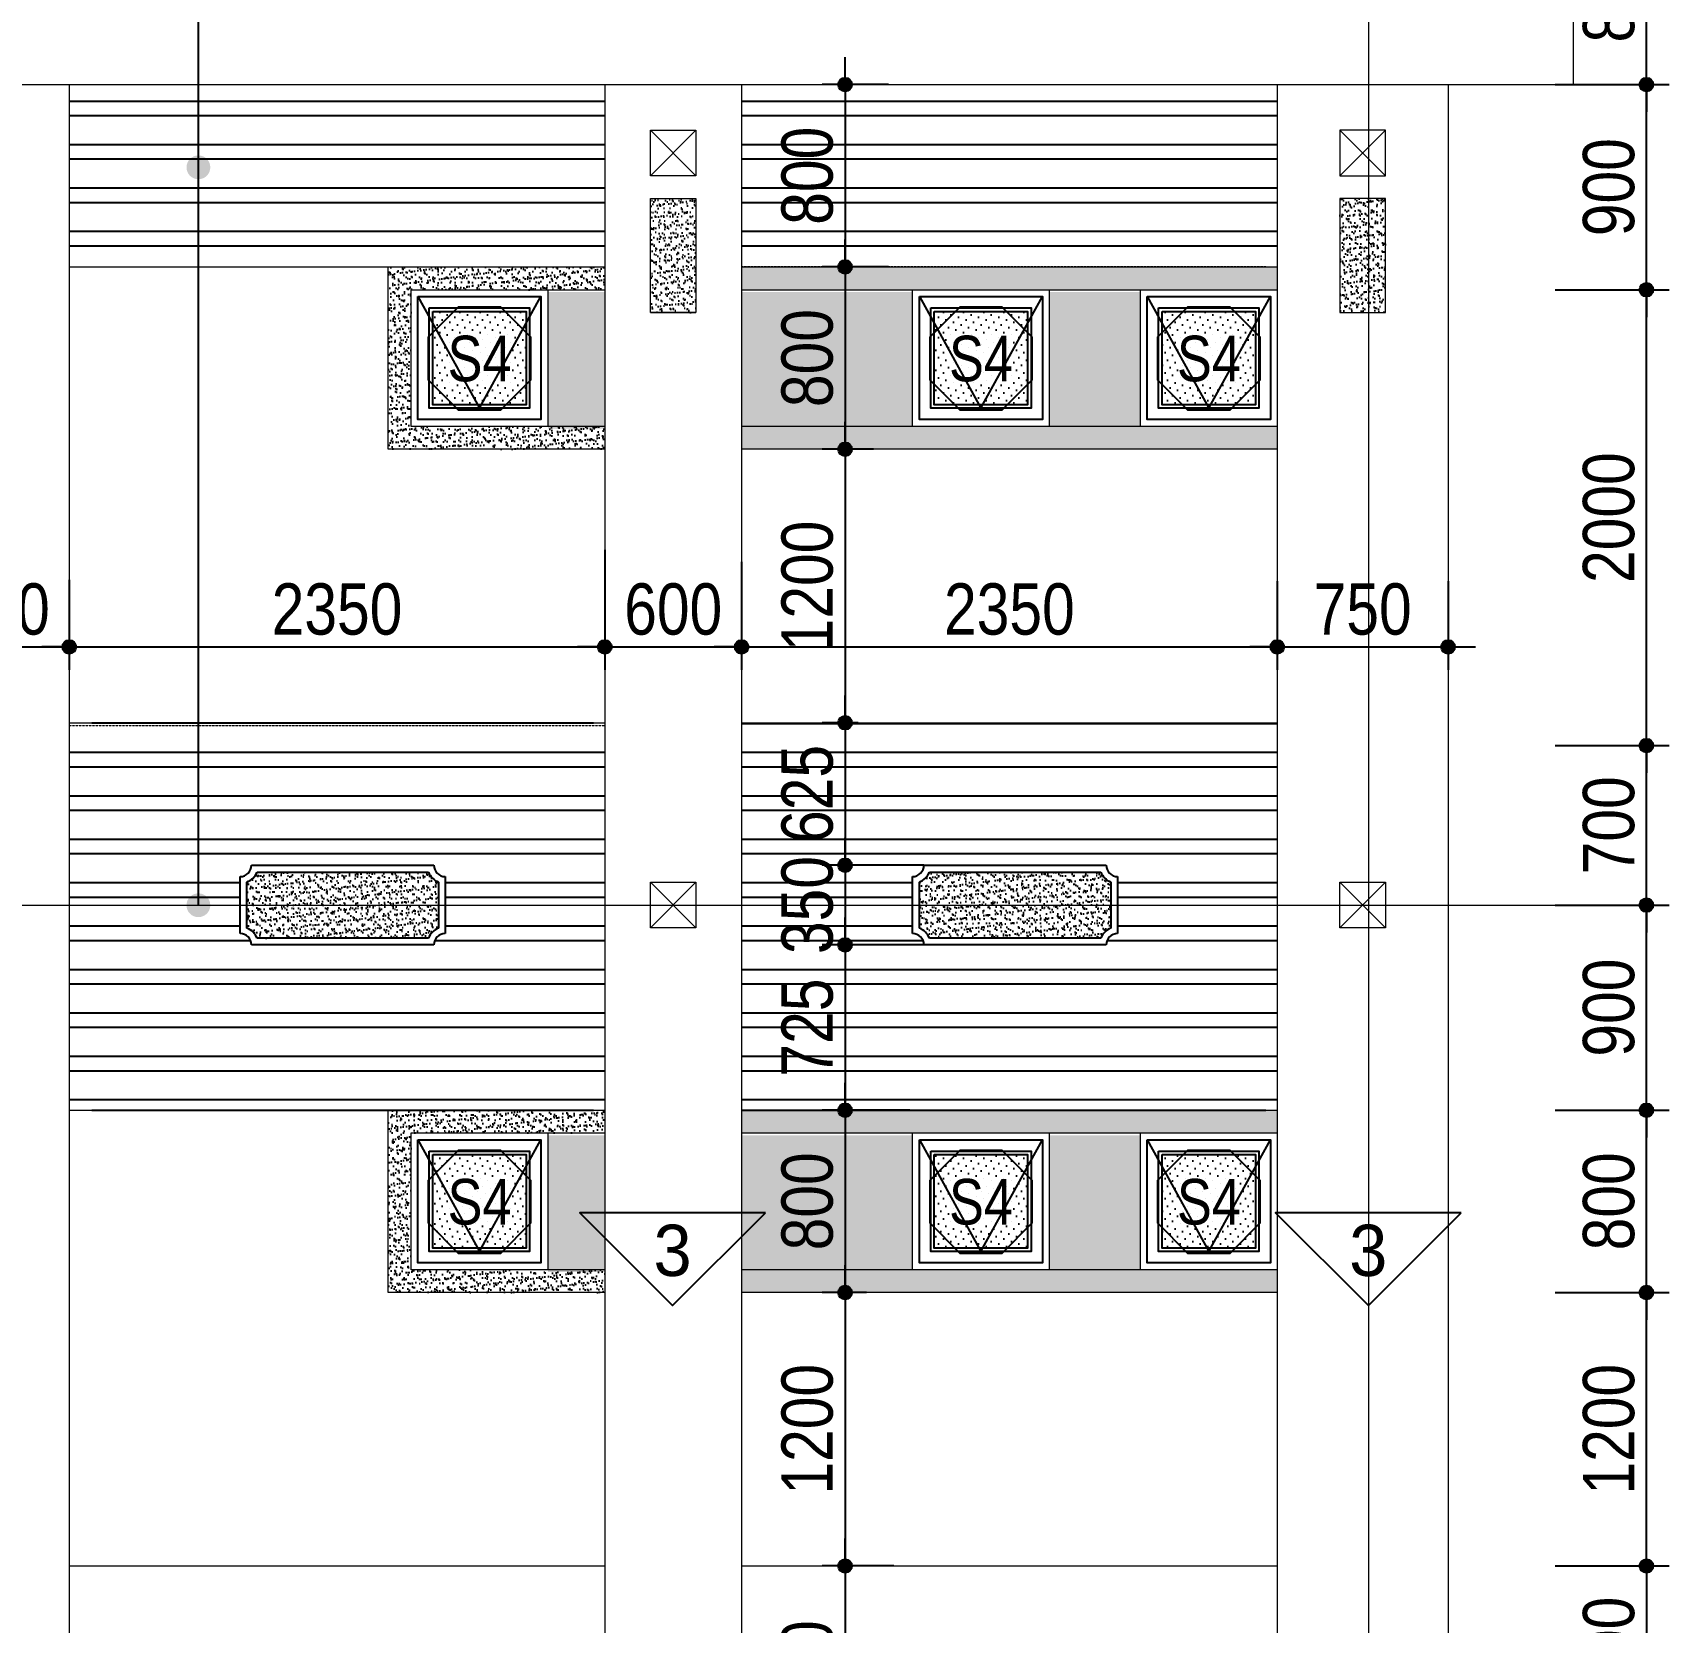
# Model space of a CAD drawing. Extents: x -79995 to 347433, y -157641 to 104789.
# Drawn here: x 14038 to 21219, y -58352 to -51377 of the extents above; entities that cross this region are included whole.
import ezdxf
from ezdxf.enums import TextEntityAlignment as Align

# ---------------------------------------------------------------- set-up
doc = ezdxf.new("R2010")
doc.units = 0
doc.linetypes.add('ACAD_ISO10W100', pattern=[18, 12, -3, 0, -3])
doc.linetypes.add('HIDDEN', pattern=[0.375, 0.25, -0.125])
doc.layers.get('DEFPOINTS').update_dxf_attribs({"linetype": 'CONTINUOUS'})
for name, color, linetype in [('DIM', 1, 'CONTINUOUS'), ('DOOR', 20, 'CONTINUOUS'), ('HACTH', 8, 'CONTINUOUS'), ('HATCH', 8, 'CONTINUOUS'), ('KINH 1', 142, 'CONTINUOUS'), ('netthay', 2, 'CONTINUOUS'), ('TAGS', 60, 'CONTINUOUS'), ('TEXT', 7, 'CONTINUOUS')]:
    doc.layers.add(name, color=color, linetype=linetype)
for name, color, linetype, lineweight in [('HIDDEN2', 250, 'HIDDEN', 5), ('NET-THAY', 2, 'CONTINUOUS', 13), ('TRUC', 24, 'CONTINUOUS', 0)]:
    doc.layers.add(name, color=color, linetype=linetype, lineweight=lineweight)
doc.styles.add('AVO', font='')
doc.styles.add('HEL-CONDENSE', font='')
doc.styles.add('VNI-HELVE-CONDENSEN', font='')
doc.styles.get('AVO').set_extended_font_data('VNI-Avo')
doc.styles.get('HEL-CONDENSE').set_extended_font_data('VNI-Helve-Condense')
doc.styles.get('VNI-HELVE-CONDENSEN').set_extended_font_data('VNI-Helve-Condense')
doc.dimstyles.new('D100', dxfattribs={"dimtxt": 225, "dimasz": 1.2, "dimexe": 100, "dimexo": 0, "dimgap": 50, "dimtad": 1, "dimdec": 0, "dimzin": 13, "dimdsep": 46, "dimtxsty": 'HEL-CONDENSE', "dimblk": 'D50', "dimcen": 0, "dimclrd": 1, "dimclre": 1, "dimclrt": 7, "dimadec": 0, "dimazin": 0, "dimtfac": 1, "dimtdec": 0, "dimtmove": 0, "dimatfit": 3, "dimldrblk": 'D50', "dimfxl": 1, "dimtolj": 1, "dimtzin": 13, "dimarcsym": 0})
pattern_1 = [(180, (-174108.84, -520561.22), (-1e-14, -190.5), []), (180, (-174172.34, -520497.72), (-1e-14, -190.5), [])]
pattern_2 = [(37.5, (-1310704.427, -309123.29), (-1.2000235, 36.7059928), [0, -28.956, 0, -32.385, 0, -30.95625]), (7.5, (-1310704.427, -309123.29), (33.7142462, 53.7618825), [0, -15.621, 0, -26.0985, 0, -10.00125]), (327.5, (-1310727.86, -309123.29), (59.3244278, 0.10778885), [0, -9.525, 0, -34.29, 0, -44.7675]), (317.5, (-1310727.86, -309123.29), (57.266734, 16.7196992), [0, -4.7625, 0, -22.479, 0, -25.7175])]

# ---------------------------------------------------------------- blocks, each defined once
blk = doc.blocks.new('KH-CUADI')
at = {"layer": 'TAGS'}
blk.add_lwpolyline([(-124.3, 300), (-300, 124.3), (-300, -124.3), (-124.3, -300), (124.3, -300), (300, -124.3), (300, 124.3), (124.3, 300)], close=True, dxfattribs=at)
at = {"layer": 'TAGS', "style": 'VNI-HELVE-CONDENSEN'}
blk.add_attdef('D', text='', height=300, dxfattribs=at).set_placement((0, 0), align=Align.MIDDLE)
blk = doc.blocks.new('A$C4A8B6C2C')
at = {"layer": 'KINH 1'}
h = blk.add_hatch(dxfattribs=at)
h.set_pattern_fill('DOTS', color=256, scale=500, angle=45, style=0)
h.set_pattern_definition([(45, (-1273474.515, 328548.945), (-11.04854346, 33.1456304), [0, -31.25])])
h.paths.add_polyline_path([(-65, 410), (-475, 410), (-475, 0), (-65, 0)])
at = {"layer": 'DOOR'}
for points in [[(-540, 475), (0, 475), (0, -65), (-540, -65)], [(-490, 425), (-50, 425), (-50, -15), (-490, -15)]]:
    blk.add_lwpolyline(points, close=True, dxfattribs=at)
at = {"layer": 'DOOR', "color": 8}
blk.add_lwpolyline([(-540, 475), (-270, -15), (0, 475)], dxfattribs=at)
blk.add_lwpolyline([(-475, 410), (-65, 410), (-65, 0), (-475, 0)], close=True, dxfattribs=at)
at = {"layer": 'NET-THAY'}
blk.add_lwpolyline([(-570, 505), (30, 505), (30, -95), (-570, -95), (-570, 505)], dxfattribs=at)
blk = doc.blocks.new('A$C748B6192')
at = {"layer": 'DOOR'}
blk.add_blockref('A$C4A8B6C2C', (2787.8, 495.3), dxfattribs=at)
at = {"layer": 'TAGS', "linetype": 'Continuous'}
ref = blk.add_blockref('KH-CUADI', (2518.2, 698.5), dxfattribs=dict(at, xscale=0.75, yscale=0.75, zscale=0.75, rotation=180))
ref.add_attrib('D', 'S4', dxfattribs={"color": 7, "height": 200, "style": 'VNI-HELVE-CONDENSEN'}).set_placement((2518.2, 698.5), align=Align.MIDDLE)
blk = doc.blocks.new('D50')
at = {"layer": 'DIM'}
blk.add_hatch(color=256, dxfattribs=at).paths.add_polyline_path([(25, 0, 1), (-25, 0, 1)])
blk.add_line((25, 0), (100, 0), dxfattribs=at)
blk.add_circle((0, 0), 25, dxfattribs=at)
blk = doc.blocks.new('*D841')
at = {"layer": 'DEFPOINTS', "color": 0, "linetype": 'Continuous', "transparency": 16777216}
for p in [(13598.5, -53720.7), (14198.5, -53777.6), (14198.5, -54072.1)]:
    blk.add_point(p, dxfattribs=at)
at = {"layer": 'DIM', "color": 1, "linetype": 'Continuous', "lineweight": -2, "transparency": 16777216}
for p, q in [((13598.5, -53720.7), (13598.5, -54172.1)), ((14198.5, -53777.6), (14198.5, -54172.1)), ((13599.7, -54072.1), (14197.3, -54072.1))]:
    blk.add_line(p, q, dxfattribs=at)
at = {"layer": 'DIM', "color": 1, "linetype": 'Continuous', "lineweight": -2, "transparency": 16777216, "xscale": 1.199999999999999, "yscale": 1.199999999999999, "zscale": 1.199999999999999, "rotation": 180}
blk.add_blockref('D50', (13598.5, -54072.1), dxfattribs=at)
at = {"layer": 'DIM', "color": 1, "linetype": 'Continuous', "lineweight": -2, "transparency": 16777216, "xscale": 1.199999999999999, "yscale": 1.199999999999999, "zscale": 1.199999999999999}
blk.add_blockref('D50', (14198.5, -54072.1), dxfattribs=at)
at = {"layer": 'DIM', "color": 7, "linetype": 'Continuous', "transparency": 16777216, "insert": (13898.5, -53907.2), "char_height": 225, "attachment_point": 5, "style": 'HEL-CONDENSE'}
blk.add_mtext('\\A1;600', dxfattribs=at)
blk = doc.blocks.new('*D842')
at = {"layer": 'DEFPOINTS', "color": 0, "linetype": 'Continuous', "transparency": 16777216}
for p in [(16548.5, -53646.7), (14198.5, -53777.6), (16548.5, -54072.1)]:
    blk.add_point(p, dxfattribs=at)
at = {"layer": 'DIM', "color": 1, "linetype": 'Continuous', "lineweight": -2, "transparency": 16777216}
for p, q in [((16548.5, -53646.7), (16548.5, -54172.1)), ((14198.5, -53777.6), (14198.5, -54172.1)), ((14199.7, -54072.1), (16547.3, -54072.1))]:
    blk.add_line(p, q, dxfattribs=at)
at = {"layer": 'DIM', "color": 1, "linetype": 'Continuous', "lineweight": -2, "transparency": 16777216, "xscale": 1.199999999999999, "yscale": 1.199999999999999, "zscale": 1.199999999999999, "rotation": 180}
blk.add_blockref('D50', (14198.5, -54072.1), dxfattribs=at)
at = {"layer": 'DIM', "color": 1, "linetype": 'Continuous', "lineweight": -2, "transparency": 16777216, "xscale": 1.199999999999999, "yscale": 1.199999999999999, "zscale": 1.199999999999999}
blk.add_blockref('D50', (16548.5, -54072.1), dxfattribs=at)
at = {"layer": 'DIM', "color": 7, "linetype": 'Continuous', "transparency": 16777216, "insert": (15373.5, -53907.2), "char_height": 225, "attachment_point": 5, "style": 'HEL-CONDENSE'}
blk.add_mtext('\\A1;2350', dxfattribs=at)
blk = doc.blocks.new('*D843')
at = {"layer": 'DEFPOINTS', "color": 0, "linetype": 'Continuous', "transparency": 16777216}
for p in [(16548.5, -53646.7), (17148.5, -53698.1), (17148.5, -54072.1)]:
    blk.add_point(p, dxfattribs=at)
at = {"layer": 'DIM', "color": 1, "linetype": 'Continuous', "lineweight": -2, "transparency": 16777216}
for p, q in [((16548.5, -53646.7), (16548.5, -54172.1)), ((17148.5, -53698.1), (17148.5, -54172.1)), ((16549.7, -54072.1), (17147.3, -54072.1))]:
    blk.add_line(p, q, dxfattribs=at)
at = {"layer": 'DIM', "color": 1, "linetype": 'Continuous', "lineweight": -2, "transparency": 16777216, "xscale": 1.199999999999999, "yscale": 1.199999999999999, "zscale": 1.199999999999999, "rotation": 180}
blk.add_blockref('D50', (16548.5, -54072.1), dxfattribs=at)
at = {"layer": 'DIM', "color": 1, "linetype": 'Continuous', "lineweight": -2, "transparency": 16777216, "xscale": 1.199999999999999, "yscale": 1.199999999999999, "zscale": 1.199999999999999}
blk.add_blockref('D50', (17148.5, -54072.1), dxfattribs=at)
at = {"layer": 'DIM', "color": 7, "linetype": 'Continuous', "transparency": 16777216, "insert": (16848.5, -53907.2), "char_height": 225, "attachment_point": 5, "style": 'HEL-CONDENSE'}
blk.add_mtext('\\A1;600', dxfattribs=at)
blk = doc.blocks.new('*D844')
at = {"layer": 'DEFPOINTS', "color": 0, "linetype": 'Continuous', "transparency": 16777216}
for p in [(17148.5, -53698.1), (19498.5, -53783.4), (19498.5, -54072.1)]:
    blk.add_point(p, dxfattribs=at)
at = {"layer": 'DIM', "color": 1, "linetype": 'Continuous', "lineweight": -2, "transparency": 16777216}
for p, q in [((17148.5, -53698.1), (17148.5, -54172.1)), ((19498.5, -53783.4), (19498.5, -54172.1)), ((17149.7, -54072.1), (19497.3, -54072.1))]:
    blk.add_line(p, q, dxfattribs=at)
at = {"layer": 'DIM', "color": 1, "linetype": 'Continuous', "lineweight": -2, "transparency": 16777216, "xscale": 1.199999999999999, "yscale": 1.199999999999999, "zscale": 1.199999999999999, "rotation": 180}
blk.add_blockref('D50', (17148.5, -54072.1), dxfattribs=at)
at = {"layer": 'DIM', "color": 1, "linetype": 'Continuous', "lineweight": -2, "transparency": 16777216, "xscale": 1.199999999999999, "yscale": 1.199999999999999, "zscale": 1.199999999999999}
blk.add_blockref('D50', (19498.5, -54072.1), dxfattribs=at)
at = {"layer": 'DIM', "color": 7, "linetype": 'Continuous', "transparency": 16777216, "insert": (18323.5, -53907.2), "char_height": 225, "attachment_point": 5, "style": 'HEL-CONDENSE'}
blk.add_mtext('\\A1;2350', dxfattribs=at)
blk = doc.blocks.new('*D845')
at = {"layer": 'DEFPOINTS', "color": 0, "linetype": 'Continuous', "transparency": 16777216}
for p in [(19498.5, -53783.4), (20248.5, -53783.4), (20248.5, -54072.1)]:
    blk.add_point(p, dxfattribs=at)
at = {"layer": 'DIM', "color": 1, "linetype": 'Continuous', "lineweight": -2, "transparency": 16777216}
for p, q in [((19498.5, -53783.4), (19498.5, -54172.1)), ((20248.5, -53783.4), (20248.5, -54172.1)), ((19499.7, -54072.1), (20247.3, -54072.1))]:
    blk.add_line(p, q, dxfattribs=at)
at = {"layer": 'DIM', "color": 1, "linetype": 'Continuous', "lineweight": -2, "transparency": 16777216, "xscale": 1.199999999999999, "yscale": 1.199999999999999, "zscale": 1.199999999999999, "rotation": 180}
blk.add_blockref('D50', (19498.5, -54072.1), dxfattribs=at)
at = {"layer": 'DIM', "color": 1, "linetype": 'Continuous', "lineweight": -2, "transparency": 16777216, "xscale": 1.199999999999999, "yscale": 1.199999999999999, "zscale": 1.199999999999999}
blk.add_blockref('D50', (20248.5, -54072.1), dxfattribs=at)
at = {"layer": 'DIM', "color": 7, "linetype": 'Continuous', "transparency": 16777216, "insert": (19873.5, -53907.2), "char_height": 225, "attachment_point": 5, "style": 'HEL-CONDENSE'}
blk.add_mtext('\\A1;750', dxfattribs=at)
blk = doc.blocks.new('*D853')
at = {"layer": 'DEFPOINTS', "color": 0, "linetype": 'Continuous', "transparency": 16777216}
for p in [(17792.8, -51604.8), (17602.4, -52404.8), (17792.8, -52404.8)]:
    blk.add_point(p, dxfattribs=at)
at = {"layer": 'DIM', "color": 1, "linetype": 'Continuous', "lineweight": -2, "transparency": 16777216}
for p, q in [((17792.8, -51604.8), (17502.4, -51604.8)), ((17602.4, -51606), (17602.4, -52403.6)), ((17792.8, -52404.8), (17502.4, -52404.8))]:
    blk.add_line(p, q, dxfattribs=at)
at = {"layer": 'DIM', "color": 1, "linetype": 'Continuous', "lineweight": -2, "transparency": 16777216, "xscale": 1.199999999999999, "yscale": 1.199999999999999, "zscale": 1.199999999999999}
for p, rotation in [((17602.4, -51604.8), 90), ((17602.4, -52404.8), 270)]:
    blk.add_blockref('D50', p, dxfattribs=dict(at, rotation=rotation))
at = {"layer": 'DIM', "color": 7, "linetype": 'Continuous', "transparency": 16777216, "insert": (17437.5, -52004.8), "char_height": 225, "attachment_point": 5, "rotation": 90, "style": 'HEL-CONDENSE'}
blk.add_mtext('\\A1;800', dxfattribs=at)
blk = doc.blocks.new('*D854')
at = {"layer": 'DEFPOINTS', "color": 0, "linetype": 'Continuous', "transparency": 16777216}
for p in [(17792.8, -52404.8), (17602.4, -53204.8), (17726.8, -53204.8)]:
    blk.add_point(p, dxfattribs=at)
at = {"layer": 'DIM', "color": 1, "linetype": 'Continuous', "lineweight": -2, "transparency": 16777216}
for p, q in [((17792.8, -52404.8), (17502.4, -52404.8)), ((17602.4, -52406), (17602.4, -53203.6)), ((17726.8, -53204.8), (17502.4, -53204.8))]:
    blk.add_line(p, q, dxfattribs=at)
at = {"layer": 'DIM', "color": 1, "linetype": 'Continuous', "lineweight": -2, "transparency": 16777216, "xscale": 1.199999999999999, "yscale": 1.199999999999999, "zscale": 1.199999999999999}
for p, rotation in [((17602.4, -52404.8), 90), ((17602.4, -53204.8), 270)]:
    blk.add_blockref('D50', p, dxfattribs=dict(at, rotation=rotation))
at = {"layer": 'DIM', "color": 7, "linetype": 'Continuous', "transparency": 16777216, "insert": (17437.5, -52804.8), "char_height": 225, "attachment_point": 5, "rotation": 90, "style": 'HEL-CONDENSE'}
blk.add_mtext('\\A1;800', dxfattribs=at)
blk = doc.blocks.new('*D855')
at = {"layer": 'DEFPOINTS', "color": 0, "linetype": 'Continuous', "transparency": 16777216}
for p in [(17726.8, -53204.8), (17602.4, -54404.8), (17660.5, -54404.8)]:
    blk.add_point(p, dxfattribs=at)
at = {"layer": 'DIM', "color": 1, "linetype": 'Continuous', "lineweight": -2, "transparency": 16777216}
for p, q in [((17726.8, -53204.8), (17502.4, -53204.8)), ((17602.4, -53206), (17602.4, -54403.6)), ((17660.5, -54404.8), (17502.4, -54404.8))]:
    blk.add_line(p, q, dxfattribs=at)
at = {"layer": 'DIM', "color": 1, "linetype": 'Continuous', "lineweight": -2, "transparency": 16777216, "xscale": 1.199999999999999, "yscale": 1.199999999999999, "zscale": 1.199999999999999}
for p, rotation in [((17602.4, -53204.8), 90), ((17602.4, -54404.8), 270)]:
    blk.add_blockref('D50', p, dxfattribs=dict(at, rotation=rotation))
at = {"layer": 'DIM', "color": 7, "linetype": 'Continuous', "transparency": 16777216, "insert": (17437.5, -53804.8), "char_height": 225, "attachment_point": 5, "rotation": 90, "style": 'HEL-CONDENSE'}
blk.add_mtext('\\A1;1200', dxfattribs=at)
blk = doc.blocks.new('*D856')
at = {"layer": 'DEFPOINTS', "color": 0, "linetype": 'Continuous', "transparency": 16777216}
for p in [(17660.5, -54404.8), (17602.4, -55029.8), (17948.5, -55029.8)]:
    blk.add_point(p, dxfattribs=at)
at = {"layer": 'DIM', "color": 1, "linetype": 'Continuous', "lineweight": -2, "transparency": 16777216}
for p, q in [((17660.5, -54404.8), (17502.4, -54404.8)), ((17602.4, -54406), (17602.4, -55028.6)), ((17948.5, -55029.8), (17502.4, -55029.8))]:
    blk.add_line(p, q, dxfattribs=at)
at = {"layer": 'DIM', "color": 1, "linetype": 'Continuous', "lineweight": -2, "transparency": 16777216, "xscale": 1.199999999999999, "yscale": 1.199999999999999, "zscale": 1.199999999999999}
for p, rotation in [((17602.4, -54404.8), 90), ((17602.4, -55029.8), 270)]:
    blk.add_blockref('D50', p, dxfattribs=dict(at, rotation=rotation))
at = {"layer": 'DIM', "color": 7, "linetype": 'Continuous', "transparency": 16777216, "insert": (17437.5, -54717.3), "char_height": 225, "attachment_point": 5, "rotation": 90, "style": 'HEL-CONDENSE'}
blk.add_mtext('\\A1;625', dxfattribs=at)
blk = doc.blocks.new('*D857')
at = {"layer": 'DEFPOINTS', "color": 0, "linetype": 'Continuous', "transparency": 16777216}
for p in [(17948.5, -55029.8), (17602.4, -55379.8), (17948.5, -55379.8)]:
    blk.add_point(p, dxfattribs=at)
at = {"layer": 'DIM', "color": 1, "linetype": 'Continuous', "lineweight": -2, "transparency": 16777216}
for p, q in [((17948.5, -55029.8), (17502.4, -55029.8)), ((17602.4, -55031), (17602.4, -55378.6)), ((17948.5, -55379.8), (17502.4, -55379.8))]:
    blk.add_line(p, q, dxfattribs=at)
at = {"layer": 'DIM', "color": 1, "linetype": 'Continuous', "lineweight": -2, "transparency": 16777216, "xscale": 1.199999999999999, "yscale": 1.199999999999999, "zscale": 1.199999999999999}
for p, rotation in [((17602.4, -55029.8), 90), ((17602.4, -55379.8), 270)]:
    blk.add_blockref('D50', p, dxfattribs=dict(at, rotation=rotation))
at = {"layer": 'DIM', "color": 7, "linetype": 'Continuous', "transparency": 16777216, "insert": (17437.5, -55204.8), "char_height": 225, "attachment_point": 5, "rotation": 90, "style": 'HEL-CONDENSE'}
blk.add_mtext('\\A1;350', dxfattribs=at)
blk = doc.blocks.new('*D858')
at = {"layer": 'DEFPOINTS', "color": 0, "linetype": 'Continuous', "transparency": 16777216}
for p in [(17948.5, -55379.8), (17602.4, -56104.8), (17887.2, -56104.8)]:
    blk.add_point(p, dxfattribs=at)
at = {"layer": 'DIM', "color": 1, "linetype": 'Continuous', "lineweight": -2, "transparency": 16777216}
for p, q in [((17948.5, -55379.8), (17502.4, -55379.8)), ((17602.4, -55381), (17602.4, -56103.6)), ((17887.2, -56104.8), (17502.4, -56104.8))]:
    blk.add_line(p, q, dxfattribs=at)
at = {"layer": 'DIM', "color": 1, "linetype": 'Continuous', "lineweight": -2, "transparency": 16777216, "xscale": 1.199999999999999, "yscale": 1.199999999999999, "zscale": 1.199999999999999}
for p, rotation in [((17602.4, -55379.8), 90), ((17602.4, -56104.8), 270)]:
    blk.add_blockref('D50', p, dxfattribs=dict(at, rotation=rotation))
at = {"layer": 'DIM', "color": 7, "linetype": 'Continuous', "transparency": 16777216, "insert": (17437.5, -55742.3), "char_height": 225, "attachment_point": 5, "rotation": 90, "style": 'HEL-CONDENSE'}
blk.add_mtext('\\A1;725', dxfattribs=at)
blk = doc.blocks.new('*D859')
at = {"layer": 'DEFPOINTS', "color": 0, "linetype": 'Continuous', "transparency": 16777216}
for p in [(17887.2, -56104.8), (17602.4, -56904.8), (17695.9, -56904.8)]:
    blk.add_point(p, dxfattribs=at)
at = {"layer": 'DIM', "color": 1, "linetype": 'Continuous', "lineweight": -2, "transparency": 16777216}
for p, q in [((17887.2, -56104.8), (17502.4, -56104.8)), ((17602.4, -56106), (17602.4, -56903.6)), ((17695.9, -56904.8), (17502.4, -56904.8))]:
    blk.add_line(p, q, dxfattribs=at)
at = {"layer": 'DIM', "color": 1, "linetype": 'Continuous', "lineweight": -2, "transparency": 16777216, "xscale": 1.199999999999999, "yscale": 1.199999999999999, "zscale": 1.199999999999999}
for p, rotation in [((17602.4, -56104.8), 90), ((17602.4, -56904.8), 270)]:
    blk.add_blockref('D50', p, dxfattribs=dict(at, rotation=rotation))
at = {"layer": 'DIM', "color": 7, "linetype": 'Continuous', "transparency": 16777216, "insert": (17437.5, -56504.8), "char_height": 225, "attachment_point": 5, "rotation": 90, "style": 'HEL-CONDENSE'}
blk.add_mtext('\\A1;800', dxfattribs=at)
blk = doc.blocks.new('*D860')
at = {"layer": 'DEFPOINTS', "color": 0, "linetype": 'Continuous', "transparency": 16777216}
for p in [(17695.9, -56904.8), (17602.4, -58104.8), (17815.9, -58104.8)]:
    blk.add_point(p, dxfattribs=at)
at = {"layer": 'DIM', "color": 1, "linetype": 'Continuous', "lineweight": -2, "transparency": 16777216}
for p, q in [((17695.9, -56904.8), (17502.4, -56904.8)), ((17602.4, -56906), (17602.4, -58103.6)), ((17815.9, -58104.8), (17502.4, -58104.8))]:
    blk.add_line(p, q, dxfattribs=at)
at = {"layer": 'DIM', "color": 1, "linetype": 'Continuous', "lineweight": -2, "transparency": 16777216, "xscale": 1.199999999999999, "yscale": 1.199999999999999, "zscale": 1.199999999999999}
for p, rotation in [((17602.4, -56904.8), 90), ((17602.4, -58104.8), 270)]:
    blk.add_blockref('D50', p, dxfattribs=dict(at, rotation=rotation))
at = {"layer": 'DIM', "color": 7, "linetype": 'Continuous', "transparency": 16777216, "insert": (17437.5, -57504.8), "char_height": 225, "attachment_point": 5, "rotation": 90, "style": 'HEL-CONDENSE'}
blk.add_mtext('\\A1;1200', dxfattribs=at)
blk = doc.blocks.new('*D861')
at = {"layer": 'DEFPOINTS', "color": 0, "linetype": 'Continuous', "transparency": 16777216}
for p in [(17815.9, -58104.8), (17602.4, -59154.8), (18019, -59154.8)]:
    blk.add_point(p, dxfattribs=at)
at = {"layer": 'DIM', "color": 1, "linetype": 'Continuous', "lineweight": -2, "transparency": 16777216}
for p, q in [((17815.9, -58104.8), (17502.4, -58104.8)), ((17602.4, -58106), (17602.4, -59153.6)), ((18019, -59154.8), (17502.4, -59154.8))]:
    blk.add_line(p, q, dxfattribs=at)
at = {"layer": 'DIM', "color": 1, "linetype": 'Continuous', "lineweight": -2, "transparency": 16777216, "xscale": 1.199999999999999, "yscale": 1.199999999999999, "zscale": 1.199999999999999}
for p, rotation in [((17602.4, -58104.8), 90), ((17602.4, -59154.8), 270)]:
    blk.add_blockref('D50', p, dxfattribs=dict(at, rotation=rotation))
at = {"layer": 'DIM', "color": 7, "linetype": 'Continuous', "transparency": 16777216, "insert": (17437.5, -58629.8), "char_height": 225, "attachment_point": 5, "rotation": 90, "style": 'HEL-CONDENSE'}
blk.add_mtext('\\A1;1050', dxfattribs=at)
blk = doc.blocks.new('*D864')
at = {"layer": 'DEFPOINTS', "color": 0, "linetype": 'Continuous', "transparency": 16777216}
for p in [(20718.7, -58104.8), (20718.7, -58804.8), (21118.7, -58804.8)]:
    blk.add_point(p, dxfattribs=at)
at = {"layer": 'DIM', "color": 1, "linetype": 'Continuous', "lineweight": -2, "transparency": 16777216}
for p, q in [((20718.7, -58104.8), (21218.7, -58104.8)), ((21118.7, -58106), (21118.7, -58803.6)), ((20718.7, -58804.8), (21218.7, -58804.8))]:
    blk.add_line(p, q, dxfattribs=at)
at = {"layer": 'DIM', "color": 1, "linetype": 'Continuous', "lineweight": -2, "transparency": 16777216, "xscale": 1.199999999999999, "yscale": 1.199999999999999, "zscale": 1.199999999999999}
for p, rotation in [((21118.7, -58104.8), 90), ((21118.7, -58804.8), 270)]:
    blk.add_blockref('D50', p, dxfattribs=dict(at, rotation=rotation))
at = {"layer": 'DIM', "color": 7, "linetype": 'Continuous', "transparency": 16777216, "insert": (20953.8, -58454.8), "char_height": 225, "attachment_point": 5, "rotation": 90, "style": 'HEL-CONDENSE'}
blk.add_mtext('\\A1;700', dxfattribs=at)
blk = doc.blocks.new('*D865')
at = {"layer": 'DEFPOINTS', "color": 0, "linetype": 'Continuous', "transparency": 16777216}
for p in [(20718.7, -56904.8), (21118.7, -56904.8), (20718.7, -58104.8)]:
    blk.add_point(p, dxfattribs=at)
at = {"layer": 'DIM', "color": 1, "linetype": 'Continuous', "lineweight": -2, "transparency": 16777216}
for p, q in [((20718.7, -56904.8), (21218.7, -56904.8)), ((21118.7, -58103.6), (21118.7, -56906)), ((20718.7, -58104.8), (21218.7, -58104.8))]:
    blk.add_line(p, q, dxfattribs=at)
at = {"layer": 'DIM', "color": 1, "linetype": 'Continuous', "lineweight": -2, "transparency": 16777216, "xscale": 1.199999999999999, "yscale": 1.199999999999999, "zscale": 1.199999999999999}
for p, rotation in [((21118.7, -56904.8), 90), ((21118.7, -58104.8), 270)]:
    blk.add_blockref('D50', p, dxfattribs=dict(at, rotation=rotation))
at = {"layer": 'DIM', "color": 7, "linetype": 'Continuous', "transparency": 16777216, "insert": (20953.8, -57504.8), "char_height": 225, "attachment_point": 5, "rotation": 90, "style": 'HEL-CONDENSE'}
blk.add_mtext('\\A1;1200', dxfattribs=at)
blk = doc.blocks.new('*D866')
at = {"layer": 'DEFPOINTS', "color": 0, "linetype": 'Continuous', "transparency": 16777216}
for p in [(20718.7, -54504.8), (21118.7, -54504.8), (20718.7, -55204.8)]:
    blk.add_point(p, dxfattribs=at)
at = {"layer": 'DIM', "color": 1, "linetype": 'Continuous', "lineweight": -2, "transparency": 16777216}
for p, q in [((20718.7, -54504.8), (21218.7, -54504.8)), ((21118.7, -55203.6), (21118.7, -54506)), ((20718.7, -55204.8), (21218.7, -55204.8))]:
    blk.add_line(p, q, dxfattribs=at)
at = {"layer": 'DIM', "color": 1, "linetype": 'Continuous', "lineweight": -2, "transparency": 16777216, "xscale": 1.199999999999999, "yscale": 1.199999999999999, "zscale": 1.199999999999999}
for p, rotation in [((21118.7, -54504.8), 90), ((21118.7, -55204.8), 270)]:
    blk.add_blockref('D50', p, dxfattribs=dict(at, rotation=rotation))
at = {"layer": 'DIM', "color": 7, "linetype": 'Continuous', "transparency": 16777216, "insert": (20953.8, -54854.8), "char_height": 225, "attachment_point": 5, "rotation": 90, "style": 'HEL-CONDENSE'}
blk.add_mtext('\\A1;700', dxfattribs=at)
blk = doc.blocks.new('*D867')
at = {"layer": 'DEFPOINTS', "color": 0, "linetype": 'Continuous', "transparency": 16777216}
for p in [(20718.7, -52504.8), (21118.7, -52504.8), (20718.7, -54504.8)]:
    blk.add_point(p, dxfattribs=at)
at = {"layer": 'DIM', "color": 1, "linetype": 'Continuous', "lineweight": -2, "transparency": 16777216}
for p, q in [((20718.7, -52504.8), (21218.7, -52504.8)), ((21118.7, -54503.6), (21118.7, -52506)), ((20718.7, -54504.8), (21218.7, -54504.8))]:
    blk.add_line(p, q, dxfattribs=at)
at = {"layer": 'DIM', "color": 1, "linetype": 'Continuous', "lineweight": -2, "transparency": 16777216, "xscale": 1.199999999999999, "yscale": 1.199999999999999, "zscale": 1.199999999999999}
for p, rotation in [((21118.7, -52504.8), 90), ((21118.7, -54504.8), 270)]:
    blk.add_blockref('D50', p, dxfattribs=dict(at, rotation=rotation))
at = {"layer": 'DIM', "color": 7, "linetype": 'Continuous', "transparency": 16777216, "insert": (20953.8, -53504.8), "char_height": 225, "attachment_point": 5, "rotation": 90, "style": 'HEL-CONDENSE'}
blk.add_mtext('\\A1;2000', dxfattribs=at)
blk = doc.blocks.new('*D868')
at = {"layer": 'DEFPOINTS', "color": 0, "linetype": 'Continuous', "transparency": 16777216}
for p in [(20718.7, -51604.8), (21118.7, -51604.8), (20718.7, -52504.8)]:
    blk.add_point(p, dxfattribs=at)
at = {"layer": 'DIM', "color": 1, "linetype": 'Continuous', "lineweight": -2, "transparency": 16777216}
for p, q in [((20718.7, -51604.8), (21218.7, -51604.8)), ((21118.7, -52503.6), (21118.7, -51606)), ((20718.7, -52504.8), (21218.7, -52504.8))]:
    blk.add_line(p, q, dxfattribs=at)
at = {"layer": 'DIM', "color": 1, "linetype": 'Continuous', "lineweight": -2, "transparency": 16777216, "xscale": 1.199999999999999, "yscale": 1.199999999999999, "zscale": 1.199999999999999}
for p, rotation in [((21118.7, -51604.8), 90), ((21118.7, -52504.8), 270)]:
    blk.add_blockref('D50', p, dxfattribs=dict(at, rotation=rotation))
at = {"layer": 'DIM', "color": 7, "linetype": 'Continuous', "transparency": 16777216, "insert": (20953.8, -52054.8), "char_height": 225, "attachment_point": 5, "rotation": 90, "style": 'HEL-CONDENSE'}
blk.add_mtext('\\A1;900', dxfattribs=at)
blk = doc.blocks.new('*D871')
at = {"layer": 'DEFPOINTS', "color": 0, "linetype": 'Continuous', "transparency": 16777216}
for p in [(20718.7, -50804.8), (21118.7, -50804.8), (20718.7, -51604.8)]:
    blk.add_point(p, dxfattribs=at)
at = {"layer": 'DIM', "color": 1, "linetype": 'Continuous', "lineweight": -2, "transparency": 16777216}
for p, q in [((20718.7, -50804.8), (21218.7, -50804.8)), ((21118.7, -51603.6), (21118.7, -50806)), ((20718.7, -51604.8), (21218.7, -51604.8))]:
    blk.add_line(p, q, dxfattribs=at)
at = {"layer": 'DIM', "color": 1, "linetype": 'Continuous', "lineweight": -2, "transparency": 16777216, "xscale": 1.199999999999999, "yscale": 1.199999999999999, "zscale": 1.199999999999999}
for p, rotation in [((21118.7, -50804.8), 90), ((21118.7, -51604.8), 270)]:
    blk.add_blockref('D50', p, dxfattribs=dict(at, rotation=rotation))
at = {"layer": 'DIM', "color": 7, "linetype": 'Continuous', "transparency": 16777216, "insert": (20953.8, -51204.8), "char_height": 225, "attachment_point": 5, "rotation": 90, "style": 'HEL-CONDENSE'}
blk.add_mtext('\\A1;800', dxfattribs=at)
blk = doc.blocks.new('*D874')
at = {"layer": 'DEFPOINTS', "color": 0, "linetype": 'Continuous', "transparency": 16777216}
for p in [(20718.7, -55204.8), (21118.7, -55204.8), (20718.7, -56104.8)]:
    blk.add_point(p, dxfattribs=at)
at = {"layer": 'DIM', "color": 1, "linetype": 'Continuous', "lineweight": -2, "transparency": 16777216}
for p, q in [((20718.7, -55204.8), (21218.7, -55204.8)), ((21118.7, -56103.6), (21118.7, -55206)), ((20718.7, -56104.8), (21218.7, -56104.8))]:
    blk.add_line(p, q, dxfattribs=at)
at = {"layer": 'DIM', "color": 1, "linetype": 'Continuous', "lineweight": -2, "transparency": 16777216, "xscale": 1.199999999999999, "yscale": 1.199999999999999, "zscale": 1.199999999999999}
for p, rotation in [((21118.7, -55204.8), 90), ((21118.7, -56104.8), 270)]:
    blk.add_blockref('D50', p, dxfattribs=dict(at, rotation=rotation))
at = {"layer": 'DIM', "color": 7, "linetype": 'Continuous', "transparency": 16777216, "insert": (20953.8, -55654.8), "char_height": 225, "attachment_point": 5, "rotation": 90, "style": 'HEL-CONDENSE'}
blk.add_mtext('\\A1;900', dxfattribs=at)
blk = doc.blocks.new('*D876')
at = {"layer": 'DEFPOINTS', "color": 0, "linetype": 'Continuous', "transparency": 16777216}
for p in [(20718.7, -56104.8), (21118.7, -56104.8), (20718.7, -56904.8)]:
    blk.add_point(p, dxfattribs=at)
at = {"layer": 'DIM', "color": 1, "linetype": 'Continuous', "lineweight": -2, "transparency": 16777216}
for p, q in [((20718.7, -56104.8), (21218.7, -56104.8)), ((21118.7, -56903.6), (21118.7, -56106)), ((20718.7, -56904.8), (21218.7, -56904.8))]:
    blk.add_line(p, q, dxfattribs=at)
at = {"layer": 'DIM', "color": 1, "linetype": 'Continuous', "lineweight": -2, "transparency": 16777216, "xscale": 1.199999999999999, "yscale": 1.199999999999999, "zscale": 1.199999999999999}
for p, rotation in [((21118.7, -56104.8), 90), ((21118.7, -56904.8), 270)]:
    blk.add_blockref('D50', p, dxfattribs=dict(at, rotation=rotation))
at = {"layer": 'DIM', "color": 7, "linetype": 'Continuous', "transparency": 16777216, "insert": (20953.8, -56504.8), "char_height": 225, "attachment_point": 5, "rotation": 90, "style": 'HEL-CONDENSE'}
blk.add_mtext('\\A1;800', dxfattribs=at)
blk = doc.blocks.new('TUONG-NAM')
at = {"layer": 'TAGS'}
blk.add_lwpolyline([(-452.5, -452.5), (452.5, -452.5), (0, 0)], close=True, dxfattribs=at)
at = {"layer": 'TAGS', "linetype": 'Continuous', "style": 'AVO'}
blk.add_attdef('KH-TUONG', text='', height=250, dxfattribs=at).set_placement((0.5, -269.3), align=Align.MIDDLE_CENTER)

msp = doc.modelspace()

# ---------------------------------------------------------------- hatches: boundary and pattern name
at = {"layer": 'DIM', "linetype": 'ByBlock'}
for points in [[(14817.561, -51967.785, 1), (14713.041, -51967.785, 1)], [(14817.561, -55205.606, 1), (14713.041, -55205.606, 1)]]:
    msp.add_hatch(color=1, dxfattribs=at).paths.add_polyline_path(points)
at = {"layer": 'HACTH'}
h = msp.add_hatch(dxfattribs=at)
h.set_pattern_fill('ANSI32', color=256, scale=20, angle=135, style=0)
h.set_pattern_definition(pattern_1)
h.paths.add_polyline_path([(17148.452, -52404.781), (19498.452, -52404.781), (19498.452, -51604.781), (17148.452, -51604.781)])
h.paths.add_polyline_path([(8198.452, -52404.781), (10598.452, -52404.781), (10598.452, -51604.781), (8198.452, -51604.781)])
h.paths.add_polyline_path([(5698.452, -52404.781), (7598.452, -52404.781), (7598.452, -51604.781), (5698.452, -51604.781)])
h = msp.add_hatch(dxfattribs=at)
h.set_pattern_fill('ANSI32', color=256, scale=20, angle=135, style=0)
h.set_pattern_definition(pattern_1)
h.paths.add_polyline_path([(14198.452, -52404.781), (16548.452, -52404.781), (16548.452, -51604.781), (14198.452, -51604.781)])
h.paths.add_polyline_path([(11198.452, -52404.781), (13598.452, -52404.781), (13598.452, -51604.781), (11198.452, -51604.781)])
h = msp.add_hatch(dxfattribs=at)
h.set_pattern_fill('AR-SAND', color=256, scale=50, angle=45, style=0)
h.set_pattern_definition([(82.5, (-1056383.75, 32886.476), (-70.350659, 65.896356), [0, -76, 0, -85, 0, -81.25]), (52.5, (-1056383.75, 32886.48), (-37.206876, 162.348986), [0, -41, 0, -68.5, 0, -26.25]), (12.5, (-1056427.23, 32842.99), (109.9014636, 110.301619), [0, -25, 0, -90, 0, -117.5]), (2.5, (-1056427.23, 32842.99), (75.252108, 137.313143), [0, -12.5, 0, -59, 0, -67.5])])
h.paths.add_polyline_path([(16548.452, -52515.061), (16298.452, -52515.061), (16298.452, -53115.061), (16548.452, -53115.061)])
h.paths.add_polyline_path([(17898.452, -52515.061), (17148.452, -52515.061), (17148.452, -53115.061), (17898.452, -53115.061)])
h.paths.add_polyline_path([(18898.452, -52515.061), (18498.452, -52515.061), (18498.452, -53115.061), (18898.452, -53115.061)])
h.paths.add_polyline_path([(18898.452, -56215.061), (18498.452, -56215.061), (18498.452, -56815.061), (18898.452, -56815.061)])
h.paths.add_polyline_path([(17898.452, -56215.061), (17148.452, -56215.061), (17148.452, -56815.061), (17898.452, -56815.061)])
h.paths.add_polyline_path([(16548.452, -56215.061), (16298.452, -56215.061), (16298.452, -56815.061), (16548.452, -56815.061)])
h = msp.add_hatch(dxfattribs=at)
h.set_pattern_fill('ANSI32', color=256, scale=20, angle=135, style=0)
h.set_pattern_definition(pattern_1)
h.paths.add_polyline_path([(16548.452, -54416.662), (14198.452, -54416.662), (14198.452, -55204.781), (14948.452, -55204.781), (14948.452, -55079.781, 0.41421356), (14998.452, -55029.781), (15798.452, -55029.781, 0.41421356), (15848.452, -55079.781), (15848.452, -55204.781), (16548.452, -55204.781)])
h.paths.add_polyline_path([(19498.452, -54404.781), (17148.452, -54404.781), (17148.452, -55204.781), (17898.452, -55204.781), (17898.452, -55079.781, 0.41421356), (17948.452, -55029.781), (18748.452, -55029.781, 0.41421356), (18798.452, -55079.781), (18798.452, -55204.781), (19498.452, -55204.781)])
edge = h.paths.add_edge_path()
edge.add_line((17148.452, -56104.781), (19498.452, -56104.781))
edge.add_line((19498.452, -56104.781), (19498.452, -55204.781))
edge.add_line((19498.452, -55204.781), (18798.452, -55204.781))
edge.add_line((18798.452, -55204.781), (18798.452, -55329.781))
edge.add_arc((18798.452, -55379.781), 50, 90, 180)
edge.add_line((18748.452, -55379.781), (17948.452, -55379.781))
edge.add_arc((17898.452, -55379.781), 50, 0, 90)
edge.add_line((17898.452, -55329.781), (17898.452, -55204.781))
edge.add_line((17898.452, -55204.781), (17148.452, -55204.781))
edge.add_line((17148.452, -55204.781), (17148.452, -56104.781))
edge = h.paths.add_edge_path()
edge.add_line((14198.452, -56104.781), (16548.452, -56104.781))
edge.add_line((16548.452, -56104.781), (16548.452, -55204.781))
edge.add_line((16548.452, -55204.781), (15848.452, -55204.781))
edge.add_line((15848.452, -55204.781), (15848.452, -55329.781))
edge.add_arc((15848.452, -55379.781), 50, 90, 180)
edge.add_line((15798.452, -55379.781), (14998.452, -55379.781))
edge.add_arc((14948.452, -55379.781), 50, 0, 90)
edge.add_line((14948.452, -55329.781), (14948.452, -55204.781))
edge.add_line((14948.452, -55204.781), (14198.452, -55204.781))
edge.add_line((14198.452, -55204.781), (14198.452, -56104.781))
at = {"layer": 'HATCH'}
h = msp.add_hatch(dxfattribs=at)
h.set_pattern_fill('AR-SAND', color=256, scale=0.75, style=0)
h.set_pattern_definition(pattern_2)
h.paths.add_polyline_path([(16748.452, -52604.781), (16948.452, -52604.781), (16948.452, -52104.781), (16748.452, -52104.781)])
h = msp.add_hatch(dxfattribs=at)
h.set_pattern_fill('AR-SAND', color=256, scale=0.75, style=0)
h.set_pattern_definition(pattern_2)
h.paths.add_polyline_path([(19773.452, -52604.781), (19973.452, -52604.781), (19973.452, -52104.781), (19773.452, -52104.781)])
h = msp.add_hatch(dxfattribs=at)
h.set_pattern_fill('AR-SAND', color=256, scale=0.75, style=0)
h.set_pattern_definition(pattern_2)
h.paths.add_polyline_path([(16548.452, -52404.781), (15598.452, -52404.781), (15598.452, -53204.781), (16548.452, -53204.781), (16548.452, -53104.781), (15698.452, -53104.781), (15698.452, -52504.781), (16298.452, -52504.781), (16548.452, -52504.781)])
h = msp.add_hatch(dxfattribs=at)
h.set_pattern_fill('AR-SAND', color=256, scale=0.75, style=0)
h.set_pattern_definition(pattern_2)
h.paths.add_polyline_path([(19498.452, -52404.781), (17148.452, -52404.781), (17148.452, -52504.781), (19498.452, -52504.781)])
h.paths.add_polyline_path([(19498.452, -53104.781), (18898.452, -53104.781), (17148.452, -53104.781), (17148.452, -53204.781), (19498.452, -53204.781)])
h = msp.add_hatch(dxfattribs=at)
h.set_pattern_fill('AR-SAND', color=256, scale=0.75, style=0)
h.set_pattern_definition(pattern_2)
h.paths.add_polyline_path([(15022.614, -55059.781, -0.20323136), (14978.452, -55103.943), (14978.452, -55305.619, -0.20323136), (15022.614, -55349.781), (15774.29, -55349.781, -0.20323136), (15818.452, -55305.619), (15818.452, -55103.943, -0.20323136), (15774.29, -55059.781)])
h = msp.add_hatch(dxfattribs=at)
h.set_pattern_fill('AR-SAND', color=256, scale=0.75, style=0)
h.set_pattern_definition(pattern_2)
h.paths.add_polyline_path([(17972.614, -55059.781, -0.20323136), (17928.452, -55103.943), (17928.452, -55305.619, -0.20323136), (17972.614, -55349.781), (18724.29, -55349.781, -0.20323136), (18768.452, -55305.619), (18768.452, -55103.943, -0.20323136), (18724.29, -55059.781)])
h = msp.add_hatch(dxfattribs=at)
h.set_pattern_fill('AR-SAND', color=256, scale=0.75, style=0)
h.set_pattern_definition(pattern_2)
h.paths.add_polyline_path([(16548.452, -56104.781), (15598.452, -56104.781), (15598.452, -56904.781), (16548.452, -56904.781), (16548.452, -56804.781), (15698.452, -56804.781), (15698.452, -56204.781), (16298.452, -56204.781), (16548.452, -56204.781)])
h = msp.add_hatch(dxfattribs=at)
h.set_pattern_fill('AR-SAND', color=256, scale=0.75, style=0)
h.set_pattern_definition(pattern_2)
h.paths.add_polyline_path([(19498.452, -56104.781), (17148.452, -56104.781), (17148.452, -56204.781), (19498.452, -56204.781)])
h.paths.add_polyline_path([(19498.452, -56804.781), (18898.452, -56804.781), (17148.452, -56804.781), (17148.452, -56904.781), (19498.452, -56904.781)])

# ---------------------------------------------------------------- linework, layer by layer
at = {"layer": 'HACTH'}
for points in [[(14298.452, -54404.781), (16498.452, -54404.781)], [(15774.29, -55349.781), (15022.614, -55349.781)], [(14298.452, -56104.781), (16498.452, -56104.781)], [(17148.452, -56104.781), (19448.452, -56104.781)]]:
    msp.add_lwpolyline(points, dxfattribs=at)
at = {"layer": 'HIDDEN2'}
msp.add_line((14198.452, -54416.662), (16548.452, -54416.662), dxfattribs=at)
for points in [[(19448.452, -52404.781), (17148.452, -52404.781)], [(14198.452, -54404.781), (16548.452, -54404.781)], [(19448.452, -56104.781), (17148.452, -56104.781)]]:
    msp.add_lwpolyline(points, dxfattribs=at)
at = {"layer": 'NET-THAY'}
for p, q in [((20798.452, -51604.781), (20798.452, -50904.781)), ((6203.736, -51604.781), (20798.452, -51604.781)), ((19448.452, -51604.781), (20048.452, -51604.781)), ((17148.452, -52504.781), (19498.452, -52504.781)), ((19498.452, -53104.781), (17148.452, -53104.781)), ((14198.452, -54404.781), (16548.452, -54404.781)), ((17148.452, -56204.781), (19498.452, -56204.781)), ((19498.452, -56804.781), (17148.452, -56804.781))]:
    msp.add_line(p, q, dxfattribs=at)
for points in [[(14198.452, -51604.781), (14198.452, -60904.781)], [(16548.452, -51604.781), (16548.452, -60904.781)], [(17148.452, -51604.781), (17148.452, -60904.781)], [(19498.452, -51604.781), (19498.452, -60904.781)], [(20248.452, -51604.781), (20248.452, -60904.781)], [(16748.452, -51804.781), (16948.452, -51804.781), (16948.452, -52004.781), (16748.452, -52004.781), (16748.452, -51804.781)], [(16948.452, -51804.781), (16748.452, -52004.781)], [(16748.452, -51804.781), (16948.452, -52004.781)], [(19973.452, -51804.781), (19773.452, -51804.781), (19773.452, -52004.781), (19973.452, -52004.781), (19973.452, -51804.781)], [(19773.452, -51804.781), (19973.452, -52004.781)], [(19973.452, -51804.781), (19773.452, -52004.781)], [(16748.452, -52104.781), (16948.452, -52104.781), (16948.452, -52604.781), (16748.452, -52604.781), (16748.452, -52104.781)], [(19973.452, -52104.781), (19773.452, -52104.781), (19773.452, -52604.781), (19973.452, -52604.781), (19973.452, -52104.781)], [(14198.452, -52404.781), (16548.452, -52404.781)], [(16548.452, -53204.781), (15598.452, -53204.781), (15598.452, -52404.781), (16448.452, -52404.781)], [(17148.452, -52404.781), (19448.452, -52404.781)], [(17148.452, -52404.781), (19498.452, -52404.781)], [(15698.452, -53104.781), (15698.452, -52504.781), (16548.452, -52504.781)], [(16748.452, -52604.781), (16948.452, -52604.781)], [(16548.452, -53104.781), (15698.452, -53104.781)], [(19498.452, -53204.781), (17148.452, -53204.781)], [(17148.452, -54404.781), (19498.452, -54404.781)], [(16748.452, -55104.781), (16948.452, -55104.781), (16948.452, -55304.781), (16748.452, -55304.781), (16748.452, -55104.781)], [(16948.452, -55104.781), (16748.452, -55304.781)], [(16748.452, -55104.781), (16948.452, -55304.781)], [(19773.452, -55104.781), (19973.452, -55104.781), (19973.452, -55304.781), (19773.452, -55304.781), (19773.452, -55104.781)], [(19973.452, -55104.781), (19773.452, -55304.781)], [(19773.452, -55104.781), (19973.452, -55304.781)], [(14198.452, -56104.781), (16548.452, -56104.781)], [(16548.452, -56904.781), (15598.452, -56904.781), (15598.452, -56104.781), (16448.452, -56104.781)], [(17148.452, -56104.781), (19448.452, -56104.781)], [(17148.452, -56104.781), (19498.452, -56104.781)], [(17598.452, -56104.781), (19448.452, -56104.781)], [(15698.452, -56804.781), (15698.452, -56204.781), (16548.452, -56204.781)], [(16548.452, -56804.781), (15698.452, -56804.781)], [(19498.452, -56904.781), (17148.452, -56904.781)], [(14198.452, -58104.781), (16548.452, -58104.781)], [(17148.452, -58104.781), (19498.452, -58104.781)], [(17498.452, -58104.781), (19148.452, -58104.781)]]:
    msp.add_lwpolyline(points, dxfattribs=at)
for points in [[(15698.452, -52504.781), (16298.452, -52504.781), (16298.452, -53104.781), (15698.452, -53104.781)], [(15698.452, -56204.781), (16298.452, -56204.781), (16298.452, -56804.781), (15698.452, -56804.781)]]:
    msp.add_lwpolyline(points, close=True, dxfattribs=at)
at = {"layer": 'netthay'}
for points in [[(14998.452, -55029.781), (15798.452, -55029.781)], [(15022.614, -55059.781), (15774.29, -55059.781)], [(17948.452, -55029.781), (18748.452, -55029.781)], [(17972.614, -55059.781), (18724.29, -55059.781)], [(14948.452, -55329.781), (14948.452, -55079.781)], [(14978.452, -55305.619), (14978.452, -55103.943)], [(15818.452, -55103.943), (15818.452, -55305.619)], [(15848.452, -55079.781), (15848.452, -55329.781)], [(17898.452, -55329.781), (17898.452, -55079.781)], [(17928.452, -55305.619), (17928.452, -55103.943)], [(18768.452, -55103.943), (18768.452, -55305.619)], [(18798.452, -55079.781), (18798.452, -55329.781)], [(18724.29, -55349.781), (17972.614, -55349.781)], [(15798.452, -55379.781), (14998.452, -55379.781)], [(18748.452, -55379.781), (17948.452, -55379.781)]]:
    msp.add_lwpolyline(points, dxfattribs=at)
for centre, radius, start, end in [((14948.452, -55029.781), 50, 270, 0), ((14948.452, -55029.781), 80, 292.0243128, 337.9756872), ((15848.452, -55029.781), 80, 202.0243128, 247.9756872), ((15848.452, -55029.781), 50, 180, 270), ((17898.452, -55029.781), 50, 270, 0), ((17898.452, -55029.781), 80, 292.0243128, 337.9756872), ((18798.452, -55029.781), 80, 202.0243128, 247.9756872), ((18798.452, -55029.781), 50, 180, 270), ((14948.452, -55379.781), 50, 0, 90), ((14948.452, -55379.781), 80, 22.0243128, 67.9756872), ((15848.452, -55379.781), 80, 112.0243128, 157.9756872), ((15848.452, -55379.781), 50, 90, 180), ((17898.452, -55379.781), 50, 0, 90), ((17898.452, -55379.781), 80, 22.0243128, 67.9756872), ((18798.452, -55379.781), 80, 112.0243128, 157.9756872), ((18798.452, -55379.781), 50, 90, 180)]:
    msp.add_arc(centre, radius, start, end, dxfattribs=at)
at = {"layer": 'TEXT'}
msp.add_lwpolyline([(14764.366, -48104.849), (14764.366, -55204.781)], dxfattribs=at)
at = {"layer": 'TRUC', "linetype": 'ACAD_ISO10W100', "ltscale": 0.2}
msp.add_lwpolyline([(-14349.781, -47592.126), (21118.657, -47592.126), (21118.657, -61954.781), (-14349.781, -61954.781)], close=True, dxfattribs=at)
for points in [[(19898.452, -47592.126), (19898.452, -61954.781)], [(-14349.781, -51604.781), (21118.657, -51604.781)], [(-14349.781, -55204.781), (21118.657, -55204.781)]]:
    msp.add_lwpolyline(points, dxfattribs=at)

# ---------------------------------------------------------------- block references
at = {"layer": 'DOOR', "color": 4}
for p in [(13480.606, -53505.065), (15680.606, -53505.065), (16680.606, -53505.065), (13480.606, -57205.065), (15680.606, -57205.065), (16680.606, -57205.065)]:
    msp.add_blockref('A$C748B6192', p, dxfattribs=at)
at = {"layer": 'TAGS', "linetype": 'Continuous'}
ref = msp.add_blockref('TUONG-NAM', (16846.11, -56962.122), dxfattribs=dict(at, xscale=0.8999999999068677, yscale=0.9000000000232831, zscale=0.9, rotation=180))
ref.add_attrib('KH-TUONG', '3', dxfattribs={"color": 7, "linetype": 'Continuous', "height": 225, "style": 'AVO'}).set_placement((16845.665, -56719.768), align=Align.MIDDLE_CENTER)
ref = msp.add_blockref('TUONG-NAM', (19898.452, -56962.122), dxfattribs=dict(at, xscale=0.8999999999068677, yscale=0.9000000000232831, zscale=0.9, rotation=180))
ref.add_attrib('KH-TUONG', '3', dxfattribs={"color": 7, "linetype": 'Continuous', "height": 225, "style": 'AVO'}).set_placement((19898.008, -56719.768), align=Align.MIDDLE_CENTER)

# ---------------------------------------------------------------- dimensions: what is measured, and where the dimension line sits
at = {"layer": 'DIM', "linetype": 'Continuous'}
for base, p1, p2, picture, middle in [((21118.657, -50804.781), (20718.662, -51604.781), (20718.662, -50804.781), '*D871', (20953.757, -51204.781)), ((17602.36, -52404.781), (17792.787, -51604.781), (17792.787, -52404.781), '*D853', (17437.46, -52004.781)), ((21118.657, -51604.781), (20718.662, -52504.781), (20718.662, -51604.781), '*D868', (20953.757, -52054.781)), ((21118.657, -52504.781), (20718.657, -54504.781), (20718.662, -52504.781), '*D867', (20953.757, -53504.781)), ((21118.657, -54504.781), (20718.657, -55204.781), (20718.657, -54504.781), '*D866', (20953.757, -54854.781)), ((21118.657, -55204.781), (20718.657, -56104.781), (20718.657, -55204.781), '*D874', (20953.757, -55654.781)), ((21118.657, -56104.781), (20718.657, -56904.781), (20718.657, -56104.781), '*D876', (20953.757, -56504.781)), ((21118.657, -56904.781), (20718.657, -58104.781), (20718.657, -56904.781), '*D865', (20953.757, -57504.781)), ((21118.657, -58804.781), (20718.657, -58104.781), (20718.657, -58804.781), '*D864', (20953.757, -58454.781))]:
    dim = msp.add_linear_dim(base=base, p1=p1, p2=p2, angle=90, dimstyle='D100', dxfattribs=at)
    dim.commit()
    dim.dimension.update_dxf_attribs({"geometry": picture, "text_midpoint": middle})
for base, p1, p2, picture, middle in [((17602.36, -53204.781), (17792.787, -52404.781), (17726.836, -53204.781), '*D854', (17437.46, -52804.781)), ((17602.36, -54404.781), (17726.836, -53204.781), (17660.516, -54404.781), '*D855', (17437.46, -53804.781)), ((17602.36, -55029.781), (17660.516, -54404.781), (17948.452, -55029.781), '*D856', (17437.46, -54717.281)), ((17602.36, -56104.781), (17948.452, -55379.781), (17887.238, -56104.781), '*D858', (17437.46, -55742.281)), ((17602.36, -56904.781), (17887.238, -56104.781), (17695.859, -56904.781), '*D859', (17437.46, -56504.781)), ((17602.36, -58104.781), (17695.859, -56904.781), (17815.892, -58104.781), '*D860', (17437.46, -57504.781)), ((17602.36, -59154.781), (17815.892, -58104.781), (18018.98, -59154.781), '*D861', (17437.46, -58629.781))]:
    dim = msp.add_linear_dim(base=base, p1=p1, p2=p2, angle=90, dimstyle='D100', override={"dimtmove": 1}, dxfattribs=at)
    dim.commit()
    dim.dimension.update_dxf_attribs({"geometry": picture, "text_midpoint": middle})
for base, p1, p2, picture, middle in [((16548.452, -54072.147), (14198.452, -53777.59), (16548.452, -53646.651), '*D842', (15373.452, -53907.247)), ((17148.452, -54072.147), (16548.452, -53646.651), (17148.452, -53698.052), '*D843', (16848.452, -53907.247)), ((19498.452, -54072.147), (17148.452, -53698.052), (19498.452, -53783.447), '*D844', (18323.452, -53907.247)), ((14198.452, -54072.147), (13598.452, -53720.662), (14198.452, -53777.59), '*D841', (13898.452, -53907.247)), ((20248.452, -54072.147), (19498.452, -53783.447), (20248.452, -53783.447), '*D845', (19873.452, -53907.247))]:
    dim = msp.add_linear_dim(base=base, p1=p1, p2=p2, dimstyle='D100', override={"dimtmove": 1}, dxfattribs=at)
    dim.commit()
    dim.dimension.update_dxf_attribs({"geometry": picture, "text_midpoint": middle})
dim = msp.add_linear_dim(base=(17602.36, -55379.781), p1=(17948.452, -55029.781), p2=(17948.452, -55379.781), angle=90, dimstyle='D100', override={"dimtmove": 1}, dxfattribs=at)
dim.commit()
dim.dimension.update_dxf_attribs({"geometry": '*D857', "text_midpoint": (17602.36, -55204.781), "dimtype": 160})

doc.saveas('drawing.dxf')
